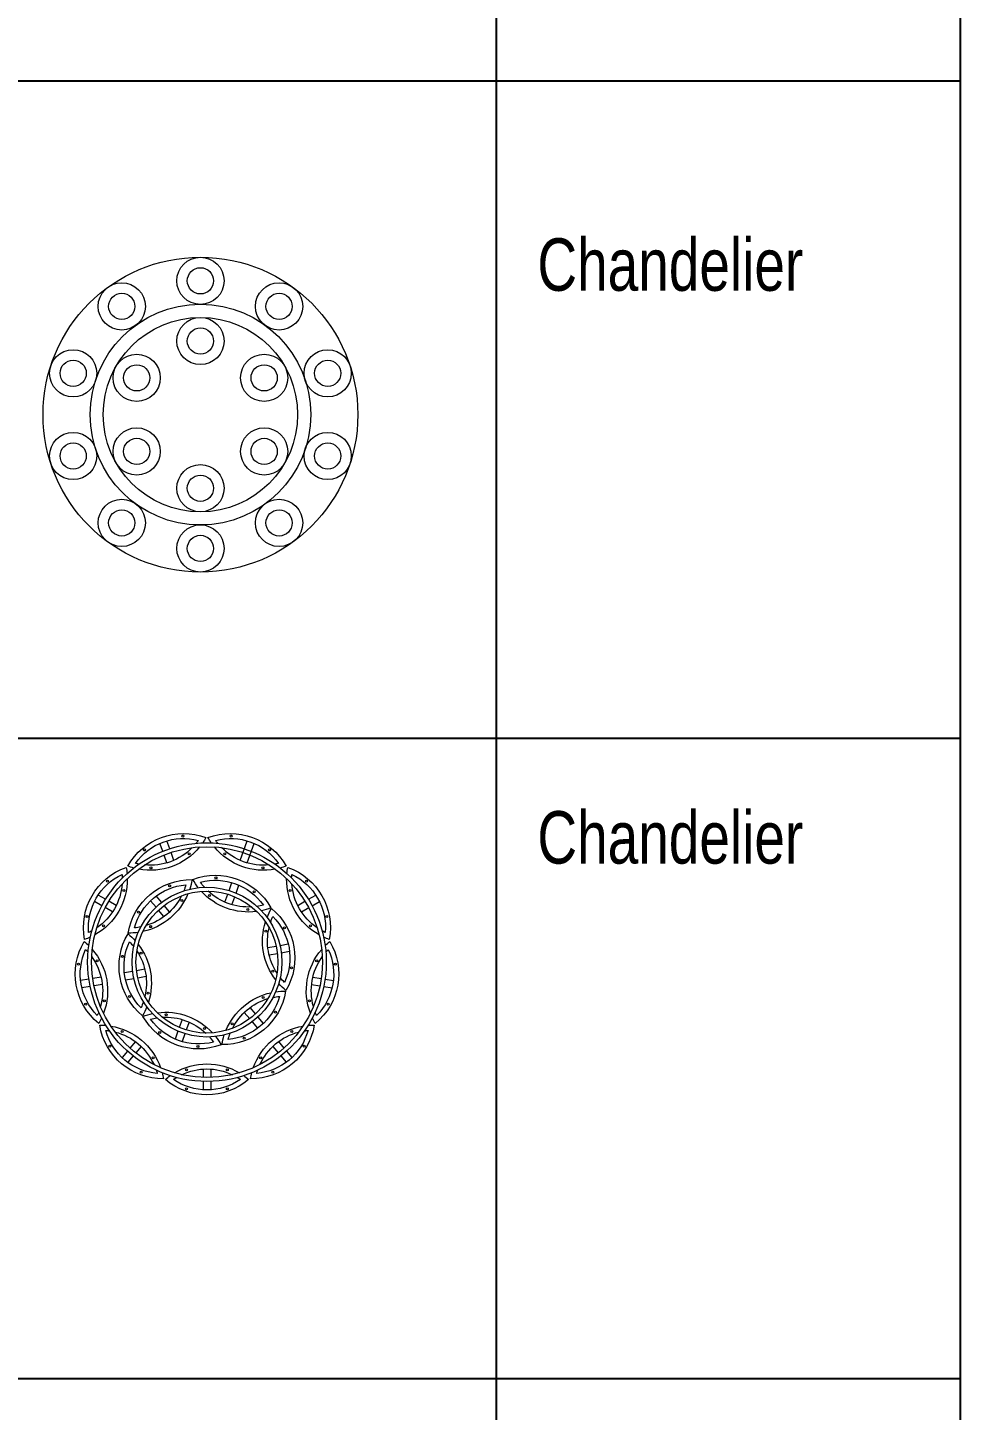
# Model space of a CAD drawing. Header units: inches. Extents: x 193287 to 241687, y 437648 to 550079.
# Drawn here: x 234816 to 235705, y 463918 to 465236 of the extents above; entities that cross this region are included whole.
import ezdxf

# ---------------------------------------------------------------- set-up
doc = ezdxf.new("R2010")
doc.units = ezdxf.units.IN
doc.header["$MEASUREMENT"] = 0
doc.linetypes.add('HIDDEN', pattern=[0.375, 0.25, -0.125])
doc.layers.add('Bronze', color=40, linetype='Continuous', lineweight=0)
doc.layers.add('Glass', color=4, linetype='Continuous', lineweight=0)
for name, color, linetype in [('CQ SPOT DETAIL DIMENSION', 9, 'Continuous'), ('CQ text label', 3, 'Continuous'), ('CQ-legend tex box', 3, 'Continuous'), ('E-LITE-FIXT-NORM-CEILING', 3, 'Continuous')]:
    doc.layers.add(name, color=color, linetype=linetype)
doc.styles.add('DIM 50', font='romans.shx', dxfattribs={"width": 0.75, "height": 100})

# ---------------------------------------------------------------- blocks, each defined once
blk = doc.blocks.new('stilio 9+60p')
at = {"layer": 'Bronze', "lineweight": 0}
for p, q in [((13671.8, 2664.5), (13660.9, 2694.6)), ((13698.5, 2674.2), (13687.5, 2704.3)), ((13966.7, 2630), (13993.7, 2704.3)), ((13993.4, 2620.3), (14020.4, 2694.6)), ((13687.9, 2620.3), (13677, 2650.4)), ((13714.6, 2630), (13703.6, 2660.1)), ((13924.8, 2515), (13935.8, 2545.1)), ((13951.5, 2505.3), (13962.5, 2535.4)), ((13454, 2481.8), (13426.3, 2497.8)), ((13668.2, 2469.8), (13647.6, 2494.3)), ((13908.8, 2470.8), (13919.7, 2500.9)), ((13935.4, 2461.1), (13946.4, 2491.2)), ((14227.2, 2481.8), (14255, 2497.8)), ((13439.8, 2457.2), (13412.1, 2473.2)), ((13480.6, 2433.7), (13452.8, 2449.7)), ((13494.8, 2458.3), (13467, 2474.3)), ((13646.5, 2451.5), (13625.9, 2476)), ((13676.7, 2415.5), (13656.1, 2440)), ((13698.4, 2433.7), (13677.8, 2458.3)), ((14186.5, 2458.3), (14214.2, 2474.3)), ((14200.7, 2433.7), (14228.4, 2449.7)), ((14241.4, 2457.2), (14269.2, 2473.2)), ((14072.7, 2297.5), (14104.2, 2303.1)), ((14077.6, 2269.6), (14109.2, 2275.1)), ((14119, 2305.7), (14150.6, 2311.2)), ((14124, 2277.7), (14155.5, 2283.3)), ((13603.6, 2214.8), (13572.1, 2209.2)), ((13390.5, 2177.2), (13358.9, 2171.6)), ((13436.8, 2185.4), (13405.3, 2179.8)), ((13557.3, 2206.6), (13525.8, 2201.1)), ((13562.3, 2178.7), (13530.7, 2173.1)), ((13608.6, 2186.9), (13577, 2181.3)), ((14244.5, 2185.4), (14276, 2179.8)), ((14290.8, 2177.2), (14322.3, 2171.6)), ((13395.4, 2149.3), (13363.9, 2143.7)), ((13441.7, 2157.4), (13410.2, 2151.9)), ((14239.5, 2157.4), (14271.1, 2151.9)), ((14285.9, 2149.3), (14317.4, 2143.7)), ((14004.6, 2068.9), (14025.2, 2044.3)), ((13745.9, 2023.3), (13734.9, 1993.2)), ((13772.5, 2013.5), (13761.6, 1983.5)), ((13982.8, 2050.6), (14003.4, 2026.1)), ((14013.1, 2014.6), (14033.7, 1990.1)), ((14034.8, 2032.8), (14055.4, 2008.3)), ((13729.8, 1979), (13718.8, 1949)), ((13756.4, 1969.3), (13745.5, 1939.3)), ((13537.6, 1903.1), (13517, 1878.5)), ((13567.8, 1939.1), (13547.2, 1914.5)), ((13589.5, 1920.8), (13568.9, 1896.3)), ((14091.7, 1920.8), (14112.3, 1896.3)), ((14113.5, 1939.1), (14134.1, 1914.5)), ((14143.7, 1903.1), (14164.3, 1878.5)), ((13559.3, 1884.8), (13538.7, 1860.3)), ((14122, 1884.8), (14142.6, 1860.3)), ((13826.4, 1834.6), (13826.4, 1802.6)), ((13854.8, 1834.6), (13854.8, 1802.6)), ((13826.4, 1787.6), (13826.4, 1755.5)), ((13854.8, 1787.6), (13854.8, 1755.5))]:
    blk.add_line(p, q, dxfattribs=at)
for points in [[(13560.9, 2600.8, -0.023988), (13538.8, 2608, -0.371976), (13836.7, 2716.5)], [(13580.9, 2615.6, -0.015078), (13567.7, 2618.6, -0.313492), (13807.7, 2705.9, -0.015078), (13799.6, 2695.1)], [(13836.7, 2716.5, -0.023988), (13824.4, 2696.7, -0.023988)], [(13856.9, 2696.7, -0.023988), (13844.5, 2716.5, -0.371976), (14142.5, 2608)], [(13881.7, 2695.1, -0.015078), (13873.5, 2705.9, -0.313492), (14113.5, 2618.6, -0.015078), (14100.4, 2615.6, -0.015078)], [(13812.6, 2681.1, -0.273619), (13580, 2596.5, -0.273619)], [(13784.8, 2678.4, -0.226855), (13603, 2612.3, -0.226855)], [(14101.3, 2596.5, -0.273619), (13868.7, 2681.1)], [(14078.3, 2612.3, -0.226855), (13896.5, 2678.4)], [(13395.8, 2337.1, -0.023988), (13374.2, 2328.4, -0.371976), (13532.8, 2603)], [(13532.8, 2603, -0.023988), (13536, 2579.9, -0.023988)], [(14142.5, 2608, -0.023988), (14120.3, 2600.8, -0.023988)], [(14145.3, 2579.9, -0.023988), (14148.5, 2603, -0.371976), (14307, 2328.4)], [(13401.7, 2361.3, -0.015078), (13389.6, 2355.1, -0.313492), (13517.3, 2576.3, -0.015078), (13518, 2562.8, -0.015078)], [(13537, 2560.4, -0.273619), (13413.3, 2346)], [(13517.4, 2540.5, -0.226855), (13420.7, 2372.9)], [(13578.5, 2355.4, -0.038981), (13540.7, 2352.9, -0.371976), (13783.6, 2556.7)], [(13588.6, 2376.3, -0.02733), (13564.4, 2372.8, -0.313492), (13760, 2536.9, -0.02733), (13752.3, 2513.7)], [(13783.6, 2556.7, -0.038981), (13774.7, 2520, -0.038981)], [(13807.6, 2525.8, -0.038981), (13786.6, 2557.3, -0.371976), (14084.6, 2448.8)], [(13830.8, 2527.5, -0.02733), (13815.6, 2546.7, -0.313492), (14055.6, 2459.4, -0.02733), (14031.6, 2454.5)], [(14268, 2346, -0.273619), (14144.3, 2560.4)], [(14163.2, 2562.8, -0.015078), (14163.9, 2576.3, -0.313492), (14291.6, 2355.1, -0.015078), (14279.6, 2361.3, -0.015078)], [(14260.6, 2372.9, -0.226855), (14163.9, 2540.5)], [(13768.3, 2502.9, -0.244504), (13596.5, 2358.7, -0.244504)], [(13743.8, 2494.8, -0.204956), (13608.7, 2381.4, -0.204956)], [(14030.2, 2435.2, -0.244504), (13819.5, 2511.9, -0.244504)], [(14011, 2452.4, -0.204956), (13845.3, 2512.7, -0.204956)], [(14084.6, 2448.8, -0.038981), (14048.2, 2438.2, -0.038981)], [(14069.8, 2412.6, -0.038981), (14086.5, 2446.5, -0.371976), (14141.5, 2134.2)], [(14102.6, 2174.5, -0.244504), (14063.6, 2395.4, -0.244504)], [(14107.8, 2199.8, -0.204956), (14077.2, 2373.4, -0.204956)], [(14082.9, 2393.4, -0.02733), (14091.9, 2416.1, -0.313492), (14136.2, 2164.6, -0.02733), (14120, 2182.9)], [(13438.9, 2029, -0.023988), (13427.9, 2008.4, -0.371976), (13372.9, 2320.7)], [(13372.9, 2320.7, -0.023988), (13390.2, 2305.1, -0.023988)], [(13611.5, 2071.8, -0.038981), (13594.8, 2037.8, -0.371976), (13539.7, 2350.1)], [(13598.4, 2091, -0.02733), (13589.4, 2068.2, -0.313492), (13545.1, 2319.7, -0.02733), (13561.3, 2301.4)], [(13539.7, 2350.1, -0.038981), (13567.1, 2323.9, -0.038981)], [(14291.1, 2305.1, -0.023988), (14308.4, 2320.7, -0.371976), (14253.3, 2008.4)], [(14307, 2328.4, -0.023988), (14285.4, 2337.1, -0.023988)], [(13427.8, 2051.2, -0.015078), (13422.6, 2038.8, -0.313492), (13378.2, 2290.3, -0.015078), (13387.4, 2280.4, -0.015078)], [(13403.5, 2290.8, -0.273619), (13446.5, 2047)], [(13573.4, 2284.6, -0.204956), (13604.1, 2110.9, -0.204956)], [(13578.7, 2309.9, -0.244504), (13617.7, 2089, -0.244504)], [(14234.8, 2047, -0.273619), (14277.8, 2290.8)], [(14293.9, 2280.4, -0.015078), (14303.1, 2290.3, -0.313492), (14258.7, 2038.8, -0.015078), (14253.4, 2051.2, -0.015078)], [(13401.3, 2262.9, -0.226855), (13434.9, 2072.4)], [(14246.4, 2072.4, -0.226855), (14280, 2262.9)], [(14102.8, 2129, -0.038981), (14140.5, 2131.4, -0.371976), (13897.6, 1927.6)], [(13913, 1981.5, -0.244504), (14084.8, 2125.7, -0.244504)], [(14092.7, 2108, -0.02733), (14116.9, 2111.6, -0.313492), (13921.3, 1947.4, -0.02733), (13929, 1970.7)], [(14141.5, 2134.2, -0.038981), (14114.2, 2160.4, -0.038981)], [(13937.5, 1989.6, -0.204956), (14072.6, 2102.9, -0.204956)], [(13596.7, 2035.5, -0.038981), (13633, 2046.1, -0.038981)], [(13873.7, 1958.6, -0.038981), (13894.7, 1927.1, -0.371976), (13596.7, 2035.5)], [(13850.5, 1956.8, -0.02733), (13865.7, 1937.6, -0.313492), (13625.7, 2025, -0.02733), (13649.7, 2029.9, -0.02733)], [(13651, 2049.2, -0.244504), (13861.8, 1972.5)], [(13670.3, 2032, -0.204956), (13836, 1971.7)], [(14253.3, 2008.4, -0.023988), (14242.4, 2029, -0.023988)], [(13431.8, 2001.6, -0.023988), (13455.1, 2000.8, -0.023988)], [(13669.9, 1820.6, -0.023988), (13674.7, 1797.8, -0.371976), (13431.8, 2001.6)], [(13647.1, 1830.6, -0.015078), (13651.1, 1817.6, -0.313492), (13455.5, 1981.8, -0.015078), (13468.9, 1980.2, -0.015078)], [(13474.5, 1998.4, -0.273619), (13664.1, 1839.3)], [(13490.8, 1975.7, -0.226855), (13638.9, 1851.3)], [(13897.6, 1927.6, -0.038981), (13906.6, 1964.4, -0.038981)], [(14226.1, 2000.8, -0.023988), (14249.4, 2001.6, -0.371976), (14006.5, 1797.8)], [(14017.1, 1839.3, -0.273619), (14206.7, 1998.4)], [(14212.4, 1980.2, -0.015078), (14225.8, 1981.8, -0.313492), (14030.2, 1817.6, -0.015078), (14034.1, 1830.6, -0.015078)], [(14042.3, 1851.3, -0.226855), (14190.5, 1975.7)], [(13716.9, 1820.1, -0.273619), (13964.4, 1820.1)], [(13682.1, 1795.2, -0.023988), (13700.5, 1809.5, -0.023988)], [(13980.8, 1809.5, -0.023988), (13999.2, 1795.2, -0.371976), (13682.1, 1795.2)], [(13957, 1802.5, -0.015078), (13968.3, 1795.1, -0.313492), (13712.9, 1795.1, -0.015078), (13724.3, 1802.5, -0.015078)], [(13743.9, 1813.1, -0.226855), (13937.4, 1813.1)], [(14006.5, 1797.8, -0.023988), (14011.4, 1820.6, -0.023988)]]:
    blk.add_lwpolyline(points, format="xyb", dxfattribs=at)
for centre, radius in [((13840.6, 2242.2), 454.8), ((13748.3, 2722.7), 3.78), ((13933, 2722.7), 3.78), ((13840.6, 2242.2), 439.8), ((13602.5, 2669.6), 3.78), ((13773, 2654.9), 3.78), ((13908.3, 2654.9), 3.78), ((14078.8, 2669.6), 3.78), ((13627.2, 2601.8), 3.78), ((14054.1, 2601.8), 3.78), ((13461, 2550.9), 3.78), ((13698.4, 2532.4), 3.78), ((13875, 2563.5), 3.78), ((14220.2, 2550.9), 3.78), ((13523.6, 2514.8), 3.78), ((13840.6, 2242.2), 285.5), ((13840.6, 2242.2), 270.5), ((13744.8, 2477.1), 3.78), ((13850.3, 2495.7), 3.78), ((14020.8, 2510.4), 3.78), ((14157.7, 2514.8), 3.78), ((13579.5, 2432.6), 3.78), ((13996.2, 2442.6), 3.78), ((13383.4, 2416.5), 3.78), ((13446, 2380.4), 3.78), ((13626, 2377.3), 3.78), ((14136.1, 2373.1), 3.78), ((14235.3, 2380.4), 3.78), ((14297.8, 2416.5), 3.78), ((14065, 2360.5), 3.78), ((13518.2, 2264.1), 3.78), ((13589.3, 2276.7), 3.78), ((13351.4, 2234.7), 3.78), ((13422.5, 2247.2), 3.78), ((14163, 2220.2), 3.78), ((14258.8, 2247.2), 3.78), ((14329.9, 2234.7), 3.78), ((14091.9, 2207.7), 3.78), ((13545.2, 2111.3), 3.78), ((13616.3, 2123.8), 3.78), ((14055.3, 2107.1), 3.78), ((13378.3, 2081.9), 3.78), ((13449.4, 2094.4), 3.78), ((14101.7, 2051.7), 3.78), ((14231.8, 2094.4), 3.78), ((14302.9, 2081.9), 3.78), ((13685.1, 2041.8), 3.78), ((13936.4, 2007.3), 3.78), ((13517.1, 1977.3), 3.78), ((13660.4, 1973.9), 3.78), ((13831, 1988.7), 3.78), ((13982.8, 1952), 3.78), ((14164.2, 1977.3), 3.78), ((13470.6, 1922), 3.78), ((13806.3, 1920.9), 3.78), ((14210.6, 1922), 3.78), ((13635.9, 1877.5), 3.78), ((14045.3, 1877.5), 3.78), ((13589.5, 1822.2), 3.78), ((13763, 1831.3), 3.78), ((13918.2, 1831.3), 3.78), ((14091.7, 1822.2), 3.78), ((13763, 1759.1), 3.78), ((13918.2, 1759.1), 3.78)]:
    blk.add_circle(centre, radius, dxfattribs=at)
blk = doc.blocks.new('clarice ch pl')
at = {"layer": 'Glass', "color": 3, "lineweight": 0}
for centre, radius in [((58481.7, 5053.6), 600), ((58481.7, 5563.6), 90), ((58481.7, 5563.6), 50), ((58181.9, 5466.2), 90), ((58781.5, 5466.2), 90), ((58181.9, 5466.2), 50), ((58781.5, 5466.2), 50), ((58481.7, 5053.6), 420.5), ((58481.7, 5053.6), 370.5), ((58481.7, 5334.1), 90), ((58481.7, 5334.1), 50), ((57996.7, 5211.2), 90), ((58238.8, 5193.8), 90), ((58724.6, 5193.8), 90), ((58966.8, 5211.2), 90), ((57996.7, 5211.2), 50), ((58238.8, 5193.8), 50), ((58724.6, 5193.8), 50), ((58966.8, 5211.2), 50), ((57996.7, 4896), 90), ((58238.8, 4913.4), 90), ((58238.8, 4913.4), 50), ((58724.6, 4913.4), 90), ((58724.6, 4913.4), 50), ((58966.8, 4896), 90), ((57996.7, 4896), 50), ((58966.8, 4896), 50), ((58481.7, 4773.1), 90), ((58481.7, 4773.1), 50), ((58181.9, 4641), 90), ((58181.9, 4641), 50), ((58781.5, 4641), 90), ((58781.5, 4641), 50), ((58481.7, 4543.6), 90), ((58481.7, 4543.6), 50)]:
    blk.add_circle(centre, radius, dxfattribs=at)
blk = doc.blocks.new('SMDS')
at = {"layer": 'CQ-legend tex box'}
for p, q in [((385654.9, 480180.8), (385654.9, 476464.2)), ((384632.9, 478988.5), (386097.2, 478988.5)), ((384632.9, 478362.1), (386097.2, 478362.1)), ((384632.9, 477752), (386097.2, 477752))]:
    blk.add_line(p, q, dxfattribs=at)
blk.add_lwpolyline([(384632.9, 472716.6), (384632.9, 480364.1), (386097.2, 480364.1), (386097.2, 472716.6)], dxfattribs=at)
at = {"layer": 'E-LITE-FIXT-NORM-CEILING', "linetype": 'HIDDEN', "xscale": 0.25, "yscale": 0.25, "zscale": 0.25}
blk.add_blockref('clarice ch pl', (370752.7, 477407.1), dxfattribs=at)
at = {"layer": 'E-LITE-FIXT-NORM-CEILING', "xscale": 0.25, "yscale": 0.25, "zscale": 0.25}
blk.add_blockref('stilio 9+60p', (381919.2, 477588.3), dxfattribs=at)
at = {"layer": 'CQ text label', "ltscale": 1000, "char_height": 50, "width": 1430.82, "attachment_point": 1, "style": 'DIM 50'}
for insert in [(385694.2, 478838.5), (385694.2, 478292.7)]:
    blk.add_mtext('{\\fArial|b0|i0|c0|p34;Chandelier}', dxfattribs=dict(at, insert=insert))

msp = doc.modelspace()

# ---------------------------------------------------------------- block references
at = {"layer": 'CQ SPOT DETAIL DIMENSION'}
msp.add_blockref('SMDS', (-150392.368, -13803.482), dxfattribs=at)

doc.saveas('drawing.dxf')
